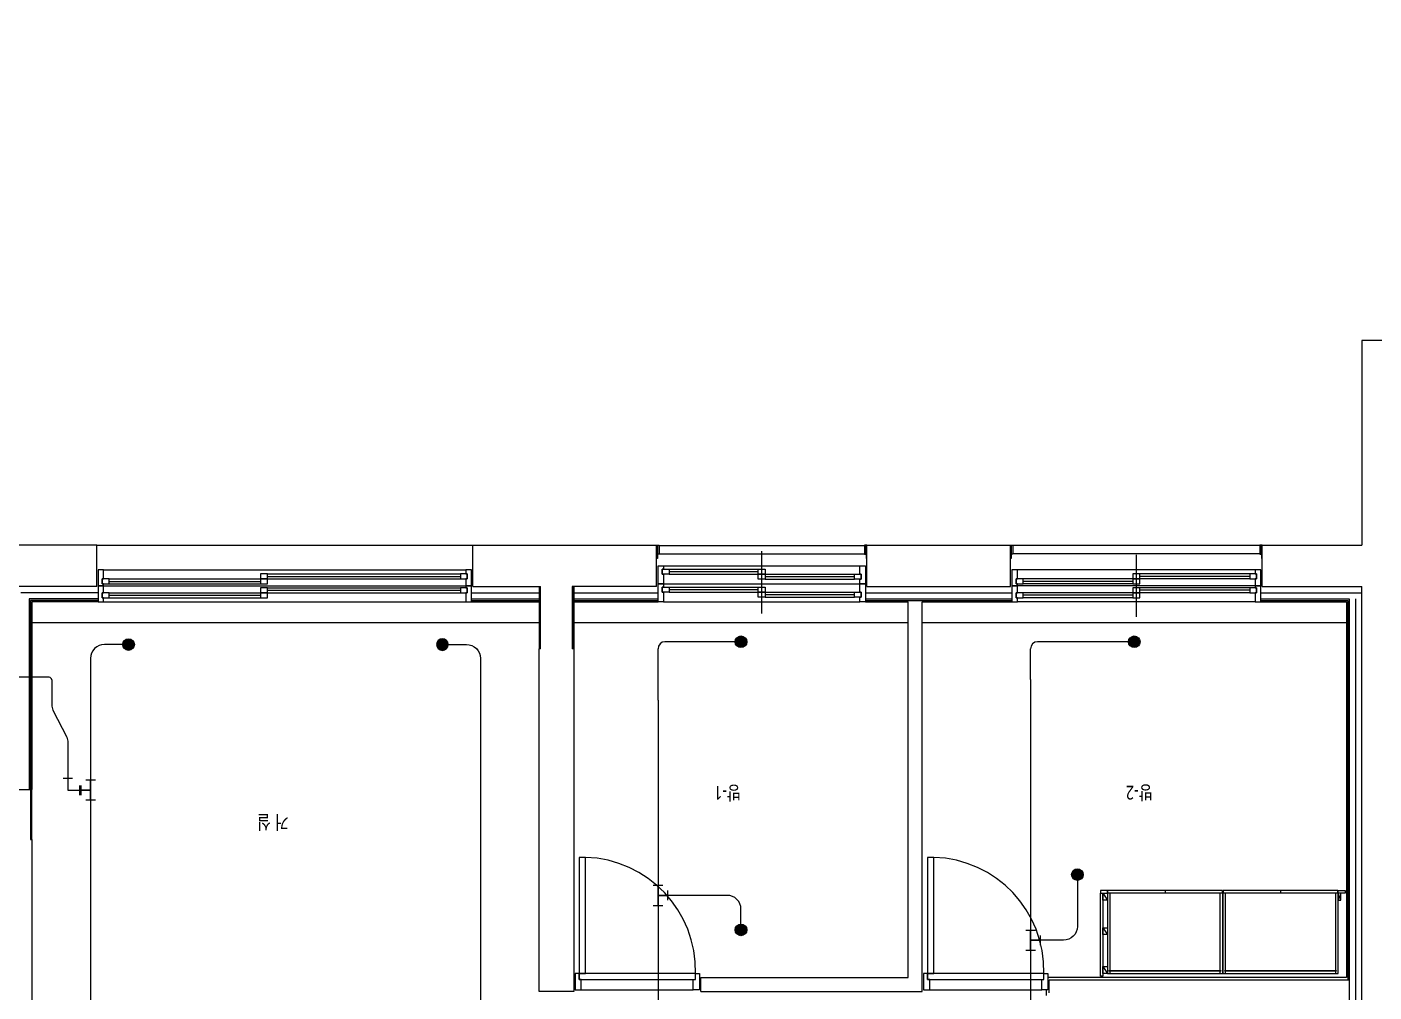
# Model space of a CAD drawing. Header units: millimetres. Extents: x 238075 to 303070, y -258150 to -205841.
# Drawn here: x 255198 to 264942, y -226146 to -219161 of the extents above; entities that cross this region are included whole.
import ezdxf
from ezdxf.enums import TextEntityAlignment as Align

# ---------------------------------------------------------------- set-up
doc = ezdxf.new("R2010")
doc.units = ezdxf.units.MM
doc.header["$LTSCALE"] = 200
for name, color, linetype in [('-소화(SP가지관)', 3, 'Continuous'), ('-소화(SP헤드하향)', 2, 'Continuous'), ('L4', 4, 'Continuous'), ('SP 후렉시블', 7, 'Continuous'), ('아파트', 253, 'Continuous')]:
    doc.layers.add(name, color=color, linetype=linetype)
doc.styles.add('맑은고딕', font='malgun.ttf', dxfattribs={"width": 0.8})
doc.linetypes.add('BATTING', pattern='A,0.0001,-0.1,[134,ltypeshp.shx,S=0.1,R=0,X=-0.1,Y=0],-0.2,[134,ltypeshp.shx,S=0.1,R=180,X=0.1,Y=0],-0.1', length=0.4001)

# ---------------------------------------------------------------- blocks, each defined once
blk = doc.blocks.new('A$C39172136')
at = {"layer": '-소화(SP헤드하향)'}
blk.add_hatch(color=0, dxfattribs=at).paths.add_polyline_path([(0, -42, -1), (0, 42, -1)])
at = {"layer": '-소화(SP헤드하향)', "color": 0}
blk.add_circle((0, 0), 42, dxfattribs=at)
blk = doc.blocks.new('A$C1978247E')
at = {"color": 0}
for p, q in [((-94, -45), (-94, 45)), ((94, 0), (-94, 0)), ((-45, 90), (45, 90)), ((0, 0), (0, 90)), ((94, -45), (94, 45))]:
    blk.add_line(p, q, dxfattribs=at)
blk = doc.blocks.new('A$C476E3A35')
at = {"color": 0}
for p, q in [((112, 0), (0, 0)), ((0, 0), (0, -113)), ((112, 45), (112, -45)), ((-45, -113), (45, -113))]:
    blk.add_line(p, q, dxfattribs=at)

msp = doc.modelspace()

# ---------------------------------------------------------------- linework, layer by layer
at = {"layer": '-소화(SP가지관)', "color": 6}
for p, q in [((258477.6, -223828.2, 54985.4), (258477.6, -226581.2, 54985.4)), ((262457.6, -223884.1, 54985.4), (262457.6, -226931.2, 54985.4)), ((255657.6, -224080.1, 54985.4), (255657.6, -226581.2, 54985.4)), ((259762.6, -224034.1, 54985.4), (259762.6, -226321.7, 54985.4)), ((255493.5, -224508.4, 54985.4), (255493.5, -224685.9, 54985.4)), ((255493.5, -224685.9, 54985.4), (255657.6, -224685.9, 54985.4)), ((259919.7, -225446.2, 54985.4), (259762.6, -225446.2, 54985.4)), ((262577.7, -225771.2, 54985.4), (262457.6, -225771.2, 54985.4))]:
    msp.add_line(p, q, dxfattribs=at)
for p, q in [((260362.6, -223611.2, 54985.4), (259812.6, -223611.2, 54985.4)), ((263165.6, -223611.2, 54985.4), (262507.6, -223611.2, 54985.4)), ((259762.6, -224034.1, 54985.4), (259762.6, -223661.2, 54985.4)), ((262457.6, -223884.1, 54985.4), (262457.6, -223661.2, 54985.4))]:
    msp.add_line(p, q)
at = {"color": 3}
msp.add_line((255358, -223868.2, 54985.4), (254899.7, -223868, 54985.4), dxfattribs=at)
for centre in [(259812.6, -223661.2, 54985.4), (262507.6, -223661.2, 54985.4)]:
    msp.add_arc(centre, 50, 90, 180)
msp.add_arc((255350.7, -223895.9, 54985.4), 28.6, 19.65326, 75.17034, dxfattribs=at)
at = {"layer": 'L4'}
for p, q in [((264852.6, -221431.2, 54985.4), (264852.6, -222911.2, 54985.4)), ((265202.6, -221431.2, 54985.4), (264852.6, -221431.2, 54985.4)), ((255702.6, -222911.2, 54985.4), (254542.6, -222911.2, 54985.4)), ((255702.6, -222911.2), (258422.6, -222911.2)), ((255702.6, -223211.2, 54985.4), (255702.6, -222911.2, 54985.4)), ((258422.6, -223211.2, 54985.4), (258422.6, -222911.2, 54985.4)), ((258422.6, -222911.2, 54985.4), (259752.6, -222911.2, 54985.4)), ((259752.6, -223211.2, 54985.4), (259752.6, -222911.2, 54985.4)), ((259752.6, -222911.2), (259757.6, -222911.2)), ((259752.6, -223009.2), (259752.6, -222911.2)), ((259757.6, -222911.2), (259769.6, -222911.2)), ((259757.6, -222977.2), (259757.6, -222911.2)), ((259757.6, -222911.2), (259757.6, -223009.2)), ((259769.6, -222911.2), (259769.6, -222977.2)), ((259769.6, -222914.2), (261255.6, -222914.2)), ((261267.6, -222911.2), (261255.6, -222911.2)), ((261255.6, -222911.2), (261255.6, -222977.2)), ((261267.6, -222977.2), (261267.6, -222911.2)), ((261272.6, -222911.2), (261267.6, -222911.2)), ((261267.6, -222911.2), (261267.6, -223009.2)), ((261272.6, -223211.2, 54985.4), (261272.6, -222911.2, 54985.4)), ((261272.6, -222911.2, 54985.4), (262312.6, -222911.2, 54985.4)), ((261272.6, -223009.2), (261272.6, -222911.2)), ((262312.6, -223211.2, 54985.4), (262312.6, -222911.2, 54985.4)), ((262312.6, -222911.2), (262317.6, -222911.2)), ((262312.6, -223009.2), (262312.6, -222911.2)), ((262317.6, -222911.2), (262329.6, -222911.2)), ((262317.6, -222977.2), (262317.6, -222911.2)), ((262317.6, -222911.2), (262317.6, -223009.2)), ((262329.6, -222911.2), (262329.6, -222977.2)), ((264115.6, -222914.2), (262329.6, -222914.2)), ((264127.6, -222911.2), (264115.6, -222911.2)), ((264115.6, -222911.2), (264115.6, -222977.2)), ((264127.6, -222977.2), (264127.6, -222911.2)), ((264132.6, -222911.2), (264127.6, -222911.2)), ((264127.6, -222911.2), (264127.6, -223009.2)), ((264132.6, -223211.2, 54985.4), (264132.6, -222911.2, 54985.4)), ((264132.6, -222911.2, 54985.4), (264852.6, -222911.2, 54985.4)), ((264132.6, -223009.2), (264132.6, -222911.2)), ((259757.6, -223009.2), (259752.6, -223009.2)), ((259769.6, -222977.2), (259757.6, -222977.2)), ((259769.6, -222974.2), (261255.6, -222974.2)), ((261255.6, -222977.2), (261267.6, -222977.2)), ((261267.6, -223009.2), (261272.6, -223009.2)), ((262317.6, -223009.2), (262312.6, -223009.2)), ((262329.6, -222977.2), (262317.6, -222977.2)), ((264115.6, -222974.2), (262329.6, -222974.2)), ((263222.6, -223431.2), (263222.6, -222981.2)), ((264115.6, -222977.2), (264127.6, -222977.2)), ((264127.6, -223009.2), (264132.6, -223009.2)), ((255752.6, -223091.2), (255712.6, -223091.2)), ((255712.6, -223091.2), (255712.6, -223206.2)), ((255752.6, -223091.2), (258372.6, -223091.2)), ((255752.6, -223156.2), (255752.6, -223091.2)), ((256937.6, -223120.2), (256887.6, -223120.2)), ((256887.6, -223120.2), (256887.6, -223156.2)), ((256937.6, -223120.2), (258332.6, -223120.2)), ((256937.6, -223156.2), (256937.6, -223120.2)), ((256937.6, -223138.2), (258332.6, -223138.2)), ((258382.6, -223120.2), (258332.6, -223120.2)), ((258332.6, -223120.2), (258332.6, -223156.2)), ((258412.6, -223091.2), (258372.6, -223091.2)), ((258372.6, -223091.2), (258372.6, -223120.2)), ((258372.6, -223120.2), (258382.6, -223120.2)), ((258382.6, -223120.2), (258382.6, -223156.2)), ((258382.6, -223156.2), (258382.6, -223120.2)), ((258412.6, -223206.2), (258412.6, -223091.2)), ((262362.6, -223091.2), (262322.6, -223091.2)), ((262322.6, -223091.2), (262322.6, -223206.2)), ((264082.6, -223091.2), (262362.6, -223091.2)), ((262362.6, -223156.2), (262362.6, -223091.2)), ((263247.6, -223120.2), (263197.6, -223120.2)), ((263197.6, -223120.2), (263197.6, -223156.2)), ((264042.6, -223120.2), (263247.6, -223120.2)), ((263247.6, -223156.2), (263247.6, -223120.2)), ((264042.6, -223138.2), (263247.6, -223138.2)), ((264092.6, -223120.2), (264042.6, -223120.2)), ((264042.6, -223120.2), (264042.6, -223156.2)), ((264122.6, -223091.2), (264082.6, -223091.2)), ((264082.6, -223091.2), (264082.6, -223120.2)), ((264082.6, -223120.2), (264092.6, -223120.2)), ((264092.6, -223120.2), (264092.6, -223156.2)), ((264092.6, -223156.2), (264092.6, -223120.2)), ((264122.6, -223206.2), (264122.6, -223091.2)), ((255702.6, -223211.2, 54985.4), (254542.6, -223211.2, 54985.4)), ((255712.6, -223206.2), (255752.6, -223206.2)), ((255752.6, -223206.2), (255712.6, -223206.2)), ((255712.6, -223206.2), (255712.6, -223321.2)), ((255742.6, -223156.2), (255752.6, -223156.2)), ((255742.6, -223192.2), (255742.6, -223156.2)), ((255792.6, -223156.2), (255742.6, -223156.2)), ((255742.6, -223156.2), (255742.6, -223192.2)), ((255752.6, -223192.2), (255742.6, -223192.2)), ((255742.6, -223192.2), (255792.6, -223192.2)), ((255752.6, -223206.2), (255752.6, -223192.2)), ((255752.6, -223206.2), (258372.6, -223206.2)), ((255752.6, -223256.2), (255752.6, -223206.2)), ((255792.6, -223156.2), (256887.6, -223156.2)), ((255792.6, -223192.2), (255792.6, -223156.2)), ((255792.6, -223174.2), (256887.6, -223174.2)), ((255792.6, -223192.2), (256887.6, -223192.2)), ((256887.6, -223156.2), (256937.6, -223156.2)), ((256937.6, -223156.2), (256887.6, -223156.2)), ((256887.6, -223156.2), (256887.6, -223192.2)), ((256887.6, -223192.2), (256937.6, -223192.2)), ((256937.6, -223220.2), (256887.6, -223220.2)), ((256887.6, -223220.2), (256887.6, -223256.2)), ((256937.6, -223156.2), (258332.6, -223156.2)), ((256937.6, -223192.2), (256937.6, -223156.2)), ((256937.6, -223220.2), (258332.6, -223220.2)), ((256937.6, -223256.2), (256937.6, -223220.2)), ((258332.6, -223156.2), (258382.6, -223156.2)), ((258382.6, -223220.2), (258332.6, -223220.2)), ((258332.6, -223220.2), (258332.6, -223256.2)), ((258382.6, -223156.2), (258372.6, -223156.2)), ((258372.6, -223156.2), (258372.6, -223206.2)), ((258372.6, -223206.2), (258412.6, -223206.2)), ((258412.6, -223206.2), (258372.6, -223206.2)), ((258372.6, -223206.2), (258372.6, -223220.2)), ((258372.6, -223220.2), (258382.6, -223220.2)), ((258382.6, -223220.2), (258382.6, -223256.2)), ((258382.6, -223256.2), (258382.6, -223220.2)), ((258412.6, -223321.2), (258412.6, -223206.2)), ((258422.6, -223211.2, 54985.4), (258912.6, -223211.2, 54985.4)), ((258902.6, -223211.2), (258902.6, -223661.2)), ((258907.6, -223211.2), (258907.6, -223661.2)), ((258912.6, -223661.2, 54985.4), (258912.6, -223211.2, 54985.4)), ((259142.6, -223211.2, 54985.4), (259142.6, -223661.2, 54985.4)), ((259752.6, -223211.2, 54985.4), (259142.6, -223211.2, 54985.4)), ((259147.6, -223211.2), (259147.6, -223661.2)), ((259152.6, -223211.2), (259152.6, -223661.2)), ((261272.6, -223211.2, 54985.4), (262312.6, -223211.2, 54985.4)), ((262362.6, -223206.2), (262322.6, -223206.2)), ((262322.6, -223206.2), (262322.6, -223321.2)), ((262322.6, -223206.2), (262362.6, -223206.2)), ((262352.6, -223156.2), (262362.6, -223156.2)), ((262352.6, -223192.2), (262352.6, -223156.2)), ((262402.6, -223156.2), (262352.6, -223156.2)), ((262352.6, -223156.2), (262352.6, -223192.2)), ((262362.6, -223192.2), (262352.6, -223192.2)), ((262352.6, -223192.2), (262402.6, -223192.2)), ((262362.6, -223206.2), (262362.6, -223192.2)), ((264082.6, -223206.2), (262362.6, -223206.2)), ((262362.6, -223256.2), (262362.6, -223206.2)), ((263197.6, -223156.2), (262402.6, -223156.2)), ((262402.6, -223192.2), (262402.6, -223156.2)), ((263197.6, -223174.2), (262402.6, -223174.2)), ((263197.6, -223192.2), (262402.6, -223192.2)), ((263247.6, -223156.2), (263197.6, -223156.2)), ((263197.6, -223156.2), (263197.6, -223192.2)), ((263197.6, -223156.2), (263247.6, -223156.2)), ((263197.6, -223192.2), (263247.6, -223192.2)), ((263247.6, -223220.2), (263197.6, -223220.2)), ((263197.6, -223220.2), (263197.6, -223256.2)), ((264042.6, -223156.2), (263247.6, -223156.2)), ((263247.6, -223192.2), (263247.6, -223156.2)), ((264042.6, -223220.2), (263247.6, -223220.2)), ((263247.6, -223256.2), (263247.6, -223220.2)), ((264042.6, -223156.2), (264092.6, -223156.2)), ((264092.6, -223220.2), (264042.6, -223220.2)), ((264042.6, -223220.2), (264042.6, -223256.2)), ((264092.6, -223156.2), (264082.6, -223156.2)), ((264082.6, -223156.2), (264082.6, -223206.2)), ((264122.6, -223206.2), (264082.6, -223206.2)), ((264082.6, -223206.2), (264082.6, -223220.2)), ((264082.6, -223206.2), (264122.6, -223206.2)), ((264082.6, -223220.2), (264092.6, -223220.2)), ((264092.6, -223220.2), (264092.6, -223256.2)), ((264092.6, -223256.2), (264092.6, -223220.2)), ((264122.6, -223321.2), (264122.6, -223206.2)), ((264132.6, -223211.2, 54985.4), (264852.6, -223211.2, 54985.4)), ((264852.6, -229361.2, 54985.4), (264852.6, -223211.2, 54985.4)), ((255712.6, -223256.2), (255152.6, -223256.2)), ((255212.6, -223301.2), (255212.6, -224681.2)), ((255712.6, -223301.2), (255212.6, -223301.2)), ((255222.6, -223311.2), (255222.6, -224681.2)), ((255712.6, -223311.2), (255222.6, -223311.2)), ((255232.6, -223321.2), (255232.6, -224681.2)), ((255712.6, -223321.2), (255232.6, -223321.2)), ((255712.6, -223321.2), (255752.6, -223321.2)), ((255742.6, -223256.2), (255752.6, -223256.2)), ((255742.6, -223292.2), (255742.6, -223256.2)), ((255792.6, -223256.2), (255742.6, -223256.2)), ((255742.6, -223256.2), (255742.6, -223292.2)), ((255752.6, -223292.2), (255742.6, -223292.2)), ((255742.6, -223292.2), (255792.6, -223292.2)), ((255752.6, -223321.2), (255752.6, -223292.2)), ((255752.6, -223321.2), (258372.6, -223321.2)), ((255792.6, -223256.2), (256887.6, -223256.2)), ((255792.6, -223292.2), (255792.6, -223256.2)), ((255792.6, -223274.2), (256887.6, -223274.2)), ((255792.6, -223292.2), (256887.6, -223292.2)), ((256887.6, -223256.2), (256937.6, -223256.2)), ((256937.6, -223256.2), (256887.6, -223256.2)), ((256887.6, -223256.2), (256887.6, -223292.2)), ((256887.6, -223292.2), (256937.6, -223292.2)), ((256937.6, -223238.2), (258332.6, -223238.2)), ((256937.6, -223256.2), (258332.6, -223256.2)), ((256937.6, -223292.2), (256937.6, -223256.2)), ((258332.6, -223256.2), (258382.6, -223256.2)), ((258382.6, -223256.2), (258372.6, -223256.2)), ((258372.6, -223256.2), (258372.6, -223321.2)), ((258372.6, -223321.2), (258412.6, -223321.2)), ((258412.6, -223256.2), (258902.6, -223256.2)), ((258412.6, -223301.2), (258902.6, -223301.2)), ((258412.6, -223311.2), (258902.6, -223311.2)), ((258412.6, -223321.2), (258902.6, -223321.2)), ((259152.6, -223256.2), (259762.6, -223256.2)), ((259152.6, -223301.2), (259762.6, -223301.2)), ((259152.6, -223311.2), (259762.6, -223311.2)), ((259152.6, -223321.2), (259762.6, -223321.2)), ((261262.6, -223256.2), (262322.6, -223256.2)), ((261262.6, -223301.2), (262322.6, -223301.2)), ((261262.6, -223311.2), (262322.6, -223311.2)), ((261262.6, -223321.2), (261572.6, -223321.2)), ((261572.6, -226041.2), (261572.6, -223321.2)), ((261672.6, -223321.2), (262322.6, -223321.2)), ((261672.6, -226141.2), (261672.6, -223321.2)), ((262322.6, -223321.2), (262362.6, -223321.2)), ((262352.6, -223256.2), (262362.6, -223256.2)), ((262352.6, -223292.2), (262352.6, -223256.2)), ((262402.6, -223256.2), (262352.6, -223256.2)), ((262352.6, -223256.2), (262352.6, -223292.2)), ((262362.6, -223292.2), (262352.6, -223292.2)), ((262352.6, -223292.2), (262402.6, -223292.2)), ((262362.6, -223321.2), (262362.6, -223292.2)), ((264082.6, -223321.2), (262362.6, -223321.2)), ((263197.6, -223256.2), (262402.6, -223256.2)), ((262402.6, -223292.2), (262402.6, -223256.2)), ((263197.6, -223274.2), (262402.6, -223274.2)), ((263197.6, -223292.2), (262402.6, -223292.2)), ((263247.6, -223256.2), (263197.6, -223256.2)), ((263197.6, -223256.2), (263197.6, -223292.2)), ((263197.6, -223256.2), (263247.6, -223256.2)), ((263197.6, -223292.2), (263247.6, -223292.2)), ((264042.6, -223238.2), (263247.6, -223238.2)), ((264042.6, -223256.2), (263247.6, -223256.2)), ((263247.6, -223292.2), (263247.6, -223256.2)), ((264042.6, -223256.2), (264092.6, -223256.2)), ((264092.6, -223256.2), (264082.6, -223256.2)), ((264082.6, -223256.2), (264082.6, -223321.2)), ((264082.6, -223321.2), (264122.6, -223321.2)), ((264122.6, -223256.2), (264852.6, -223256.2)), ((264122.6, -223301.2), (264762.6, -223301.2)), ((264122.6, -223311.2), (264752.6, -223311.2)), ((264122.6, -223321.2), (264742.6, -223321.2)), ((264742.6, -223321.2), (264742.6, -226041.2)), ((264752.6, -223311.2), (264752.6, -226061.2)), ((264762.6, -223301.2), (264762.6, -229301.2)), ((264807.6, -223301.2), (264807.6, -229361.2)), ((255232.6, -223471.2), (258902.6, -223471.2)), ((259152.6, -223471.2), (261572.6, -223471.2)), ((261672.6, -223471.2), (264742.6, -223471.2)), ((258902.6, -226141.2, 54985.4), (258902.6, -223661.2, 54985.4)), ((258912.6, -223661.2, 54985.4), (258902.6, -223661.2, 54985.4)), ((259152.6, -223661.2, 54985.4), (259142.6, -223661.2, 54985.4)), ((259152.6, -223661.2, 54985.4), (259152.6, -226141.2, 54985.4)), ((254992.6, -224681.2, 54985.4), (255222.6, -224681.2, 54985.4)), ((255222.6, -224681.2), (255232.6, -224681.2)), ((255222.6, -224681.2, 54985.4), (255222.6, -225041.2, 54985.4)), ((255227.6, -225041.2), (255227.6, -224681.2)), ((255232.6, -225041.2), (255232.6, -224681.2)), ((255222.6, -225041.2, 54985.4), (255232.6, -225041.2, 54985.4)), ((255232.6, -225041.2, 54985.4), (255232.6, -226581.2, 54985.4)), ((259237.6, -225171.2), (259192.6, -225171.2)), ((259192.6, -225171.2), (259192.6, -226011.2)), ((259237.6, -226011.2), (259237.6, -225171.2)), ((261757.6, -225171.2), (261712.6, -225171.2)), ((261712.6, -225171.2), (261712.6, -226011.2)), ((261757.6, -226011.2), (261757.6, -225171.2)), ((263012.6, -225411.2), (262962.6, -225411.2)), ((262962.6, -225411.2), (262962.6, -225431.2)), ((262962.6, -225431.2), (262980.6, -225431.2)), ((262962.6, -226031.2), (262962.6, -225431.2)), ((262962.6, -225431.2), (263012.6, -225431.2)), ((262980.6, -225431.2), (263012.6, -225481.2)), ((262980.6, -225431.2), (262980.6, -226031.2)), ((262980.6, -225431.2), (263012.6, -225431.2)), ((262980.6, -225481.2), (262980.6, -225431.2)), ((263012.6, -225431.2), (263012.6, -225411.2)), ((263847.6, -225431.2), (263012.6, -225431.2)), ((263012.6, -225431.2), (263012.6, -226011.2)), ((263012.6, -225431.2), (263012.6, -225481.2)), ((263845.6, -225411.2), (263014.6, -225411.2)), ((263014.6, -225411.2), (263014.6, -225429.2)), ((263014.6, -225429.2), (263845.6, -225429.2)), ((263030.6, -225431.2), (263030.6, -226011.2)), ((263430.1, -225411.2), (263430.1, -225429.2)), ((263829.6, -226011.2), (263829.6, -225431.2)), ((263845.6, -225429.2), (263845.6, -225411.2)), ((264682.6, -225431.2), (263847.6, -225431.2)), ((263847.6, -226011.2), (263847.6, -225431.2)), ((263847.6, -225431.2), (263847.6, -226011.2)), ((264680.6, -225411.2), (263849.6, -225411.2)), ((263849.6, -225411.2), (263849.6, -225429.2)), ((263849.6, -225429.2), (264680.6, -225429.2)), ((263865.6, -225431.2), (263865.6, -226011.2)), ((264265.1, -225411.2), (264265.1, -225429.2)), ((264664.6, -226011.2), (264664.6, -225431.2)), ((264680.6, -225429.2), (264680.6, -225411.2)), ((264682.6, -225431.2), (264682.6, -225411.2)), ((264682.6, -225411.2), (264732.6, -225411.2)), ((264700.6, -225431.2), (264682.6, -225481.2)), ((264682.6, -226011.2), (264682.6, -225431.2)), ((264732.6, -225431.2), (264682.6, -225431.2)), ((264700.6, -225431.2), (264682.6, -225431.2)), ((264682.6, -225431.2), (264682.6, -225481.2)), ((264700.6, -225481.2), (264700.6, -225431.2)), ((264732.6, -225411.2), (264732.6, -225431.2)), ((263012.6, -225481.2), (262980.6, -225481.2)), ((264682.6, -225481.2), (264700.6, -225481.2)), ((262980.6, -225680.2), (263012.6, -225730.2)), ((262980.6, -225680.2), (263012.6, -225680.2)), ((262980.6, -225730.2), (262980.6, -225680.2)), ((263012.6, -225730.2), (262980.6, -225730.2)), ((263012.6, -225680.2), (263012.6, -225730.2)), ((262980.7, -225961.3), (263012.7, -226011.3)), ((262980.7, -225961.3), (263012.7, -225961.3)), ((262980.7, -226011.3), (262980.7, -225961.3)), ((263012.7, -225961.3), (263012.7, -226011.3)), ((259192.6, -226011.2), (259162.6, -226011.2)), ((259162.6, -226011.2), (259162.6, -226131.2)), ((259192.6, -226011.2), (259237.6, -226011.2)), ((260032.6, -226011.2), (259192.6, -226011.2)), ((259192.6, -226011.2), (259192.6, -226056.2)), ((259192.6, -226056.2), (259192.6, -226011.2)), ((259192.6, -226056.2), (260032.6, -226056.2)), ((259207.6, -226056.2), (259192.6, -226056.2)), ((259207.6, -226131.2), (259207.6, -226056.2)), ((260017.6, -226131.2), (260017.6, -226056.2)), ((260017.6, -226056.2), (260032.6, -226056.2)), ((260032.6, -226056.2), (260032.6, -226011.2)), ((260032.6, -226011.2), (260062.6, -226011.2)), ((260032.6, -226056.2), (260032.6, -226011.2)), ((260062.6, -226011.2), (260062.6, -226131.2)), ((260072.6, -226041.2), (261572.6, -226041.2)), ((260072.6, -226141.2), (260072.6, -226041.2)), ((261712.6, -226011.2), (261682.6, -226011.2)), ((261682.6, -226011.2), (261682.6, -226131.2)), ((261712.6, -226011.2), (261757.6, -226011.2)), ((262552.6, -226011.2), (261712.6, -226011.2)), ((261712.6, -226011.2), (261712.6, -226056.2)), ((261712.6, -226056.2), (261712.6, -226011.2)), ((261712.6, -226056.2), (262552.6, -226056.2)), ((261727.6, -226056.2), (261712.6, -226056.2)), ((261727.6, -226131.2), (261727.6, -226056.2)), ((262537.6, -226131.2), (262537.6, -226056.2)), ((262537.6, -226056.2), (262552.6, -226056.2)), ((262552.6, -226056.2), (262552.6, -226011.2)), ((262552.6, -226011.2), (262582.6, -226011.2)), ((262552.6, -226056.2), (262552.6, -226011.2)), ((262582.6, -226011.2), (262582.6, -226131.2)), ((264742.6, -226041.2), (262582.6, -226041.2)), ((262592.6, -226151.2), (262592.6, -226061.2)), ((264762.6, -226061.2), (262592.6, -226061.2)), ((262980.6, -226031.2), (262962.6, -226031.2)), ((263012.7, -226011.3), (262980.7, -226011.3)), ((263012.6, -226011.2), (263847.6, -226011.2)), ((263026.6, -225995.2), (263026.6, -225991.2)), ((263026.6, -225991.2), (263833.6, -225991.2)), ((263833.6, -225995.2), (263026.6, -225995.2)), ((263833.6, -225991.2), (263833.6, -225995.2)), ((263847.6, -226011.2), (264682.6, -226011.2)), ((263861.6, -225995.2), (263861.6, -225991.2)), ((263861.6, -225991.2), (264668.6, -225991.2)), ((264668.6, -225995.2), (263861.6, -225995.2)), ((264668.6, -225991.2), (264668.6, -225995.2)), ((264762.6, -226061.2), (264762.6, -226151.2)), ((259152.6, -226141.2, 54985.4), (258902.6, -226141.2, 54985.4)), ((259162.6, -226131.2), (259207.6, -226131.2)), ((259207.6, -226131.2), (260017.6, -226131.2)), ((260062.6, -226131.2), (260017.6, -226131.2)), ((260072.6, -226141.2), (261672.6, -226141.2)), ((261682.6, -226131.2), (261727.6, -226131.2)), ((261727.6, -226131.2), (262537.6, -226131.2)), ((262582.6, -226131.2), (262537.6, -226131.2)), ((262572.6, -226171.2), (262572.6, -226131.2))]:
    msp.add_line(p, q, dxfattribs=at)
at = {"layer": 'L4', "extrusion": (0, 0, -1)}
for p, q in [((260512.6, -223276.2), (260512.6, -222956.2)), ((259762.6, -223191.2), (259762.6, -223061.2)), ((259762.6, -223061.2), (259802.6, -223061.2)), ((259802.6, -223085.2), (259792.6, -223085.2)), ((259792.6, -223085.2), (259792.6, -223121.2)), ((259792.6, -223085.2), (259842.6, -223085.2)), ((259792.6, -223121.2), (259792.6, -223085.2)), ((259792.6, -223121.2), (259802.6, -223121.2)), ((259842.6, -223121.2), (259792.6, -223121.2)), ((259802.6, -223061.2), (261222.6, -223061.2)), ((259802.6, -223061.2), (259802.6, -223085.2)), ((259802.6, -223121.2), (259802.6, -223191.2)), ((259842.6, -223085.2), (260487.6, -223085.2)), ((259842.6, -223085.2), (259842.6, -223121.2)), ((259842.6, -223103.2), (260487.6, -223103.2)), ((259842.6, -223121.2), (260487.6, -223121.2)), ((260487.6, -223085.2), (260537.6, -223085.2)), ((260487.6, -223121.2), (260487.6, -223085.2)), ((260487.6, -223121.2), (260537.6, -223121.2)), ((260487.6, -223157.2), (260487.6, -223121.2)), ((260537.6, -223121.2), (260487.6, -223121.2)), ((260512.6, -223406.2), (260512.6, -223086.2)), ((260537.6, -223085.2), (260537.6, -223121.2)), ((260537.6, -223121.2), (261182.6, -223121.2)), ((260537.6, -223121.2), (260537.6, -223157.2)), ((260537.6, -223139.2), (261182.6, -223139.2)), ((261182.6, -223157.2), (261182.6, -223121.2)), ((261182.6, -223121.2), (261232.6, -223121.2)), ((261222.6, -223121.2), (261222.6, -223061.2)), ((261222.6, -223061.2), (261262.6, -223061.2)), ((261232.6, -223121.2), (261222.6, -223121.2)), ((261232.6, -223157.2), (261232.6, -223121.2)), ((261232.6, -223121.2), (261232.6, -223157.2)), ((261262.6, -223061.2), (261262.6, -223191.2)), ((259762.6, -223321.2), (259762.6, -223191.2)), ((259762.6, -223191.2), (259802.6, -223191.2)), ((259802.6, -223191.2), (259762.6, -223191.2)), ((259802.6, -223215.2), (259792.6, -223215.2)), ((259792.6, -223215.2), (259792.6, -223251.2)), ((259792.6, -223215.2), (259842.6, -223215.2)), ((259792.6, -223251.2), (259792.6, -223215.2)), ((259802.6, -223191.2), (261222.6, -223191.2)), ((259802.6, -223191.2), (261222.6, -223191.2)), ((259802.6, -223191.2), (259802.6, -223215.2)), ((259842.6, -223215.2), (260487.6, -223215.2)), ((259842.6, -223215.2), (259842.6, -223251.2)), ((259842.6, -223233.2), (260487.6, -223233.2)), ((260537.6, -223157.2), (260487.6, -223157.2)), ((260487.6, -223215.2), (260537.6, -223215.2)), ((260487.6, -223251.2), (260487.6, -223215.2)), ((260537.6, -223157.2), (261182.6, -223157.2)), ((260537.6, -223215.2), (260537.6, -223251.2)), ((261232.6, -223157.2), (261182.6, -223157.2)), ((261222.6, -223191.2), (261222.6, -223157.2)), ((261222.6, -223157.2), (261232.6, -223157.2)), ((261222.6, -223251.2), (261222.6, -223191.2)), ((261222.6, -223191.2), (261262.6, -223191.2)), ((261262.6, -223191.2), (261222.6, -223191.2)), ((261262.6, -223191.2), (261262.6, -223321.2)), ((259802.6, -223321.2), (259762.6, -223321.2)), ((259792.6, -223251.2), (259802.6, -223251.2)), ((259842.6, -223251.2), (259792.6, -223251.2)), ((259802.6, -223251.2), (259802.6, -223321.2)), ((259802.6, -223321.2), (261222.6, -223321.2)), ((259842.6, -223251.2), (260487.6, -223251.2)), ((260487.6, -223251.2), (260537.6, -223251.2)), ((260487.6, -223287.2), (260487.6, -223251.2)), ((260537.6, -223251.2), (260487.6, -223251.2)), ((260537.6, -223287.2), (260487.6, -223287.2)), ((260537.6, -223251.2), (261182.6, -223251.2)), ((260537.6, -223251.2), (260537.6, -223287.2)), ((260537.6, -223269.2), (261182.6, -223269.2)), ((260537.6, -223287.2), (261182.6, -223287.2)), ((261182.6, -223287.2), (261182.6, -223251.2)), ((261182.6, -223251.2), (261232.6, -223251.2)), ((261232.6, -223287.2), (261182.6, -223287.2)), ((261232.6, -223251.2), (261222.6, -223251.2)), ((261222.6, -223321.2), (261222.6, -223287.2)), ((261222.6, -223287.2), (261232.6, -223287.2)), ((261262.6, -223321.2), (261222.6, -223321.2)), ((261232.6, -223287.2), (261232.6, -223251.2)), ((261232.6, -223251.2), (261232.6, -223287.2))]:
    msp.add_line(p, q, dxfattribs=at)
at = {"layer": 'L4'}
for centre in [(259215.1, -225988.7), (261735.1, -225988.7)]:
    msp.add_arc(centre, 817.8, 358.42345, 88.42345, dxfattribs=at)
at = {"layer": 'SP 후렉시블', "linetype": 'BATTING', "ltscale": 5, "elevation": 54985.4}
for points in [[(255932.6, -223631.2), (255757.6, -223631.2, 0.414214), (255657.6, -223731.2), (255657.6, -224050.1), (255657.6, -224080.1)], [(258202.6, -223631.2), (258377.6, -223631.2, -0.414214), (258477.6, -223731.2), (258477.6, -224050.1), (258477.6, -224080.1)], [(255377.6, -223886.3), (255377, -224066.8, 0.103366), (255385.3, -224106.9), (255485.3, -224300.9, -0.102535), (255493.5, -224340.7), (255493.5, -224508.4), (255493.5, -224538.4)], [(262795.6, -225296.2), (262795.6, -225671.2, -0.414214), (262695.6, -225771.2), (262577.7, -225771.2), (262547.7, -225771.2)], [(260362.6, -225696.2), (260362.6, -225546.2, 0.414214), (260262.6, -225446.2), (259919.7, -225446.2), (259889.7, -225446.2)]]:
    msp.add_lwpolyline(points, format="xyb", dxfattribs=at)
at = {"layer": '아파트'}
msp.add_circle((263075.4, -230841.1, 54985.4), 25000, dxfattribs=at)

# ---------------------------------------------------------------- block references
at = {"layer": '-소화(SP가지관)', "color": 2, "ltscale": 0.25}
for name, p, xscale, yscale, zscale, rotation in [('A$C476E3A35', (255493.5, -224685.9, 54985.4), 0.7731199999823013, 0.7731199999823013, 0.7731199999823013, 90), ('A$C1978247E', (255657.6, -224685.9, 54985.4), -0.773119999980927, 0.773119999980927, 0.773119999980927, 90), ('A$C1978247E', (259762.6, -225446.2, 54985.4), 0.773119999980927, 0.773119999980927, 0.773119999980927, 270), ('A$C1978247E', (262457.6, -225771.2, 54985.4), 0.773119999980927, 0.773119999980927, 0.773119999980927, 270)]:
    msp.add_blockref(name, p, dxfattribs=dict(at, xscale=xscale, yscale=yscale, zscale=zscale, rotation=rotation))
at = {"layer": '-소화(SP헤드하향)', "ltscale": 0.2}
for p, rotation in [((255932.6, -223631.2, 54985.4), 180.0000000009008), ((260362.6, -223611.2, 54985.4), 180), ((263207.6, -223611.2, 54985.4), 180), ((262795.6, -225296.2, 54985.4), 270), ((260362.6, -225696.2, 54985.4), 90.00000000070507)]:
    msp.add_blockref('A$C39172136', p, dxfattribs=dict(at, rotation=rotation))
at = {"layer": '-소화(SP헤드하향)', "ltscale": 0.2, "xscale": -1, "rotation": 180}
msp.add_blockref('A$C39172136', (258202.6, -223631.2, 54985.4), dxfattribs=at)

# ---------------------------------------------------------------- texts
at = {"layer": 'L4', "style": '맑은고딕', "width": 0.8}
for s, p in [('방-1', (260264.3, -224704.6)), ('방-2', (263243.1, -224702.8)), ('거 실', (256976.6, -224917.2))]:
    msp.add_text(s, height=100, rotation=180, dxfattribs=at).set_placement(p, align=Align.MIDDLE_CENTER)

doc.saveas('drawing.dxf')
